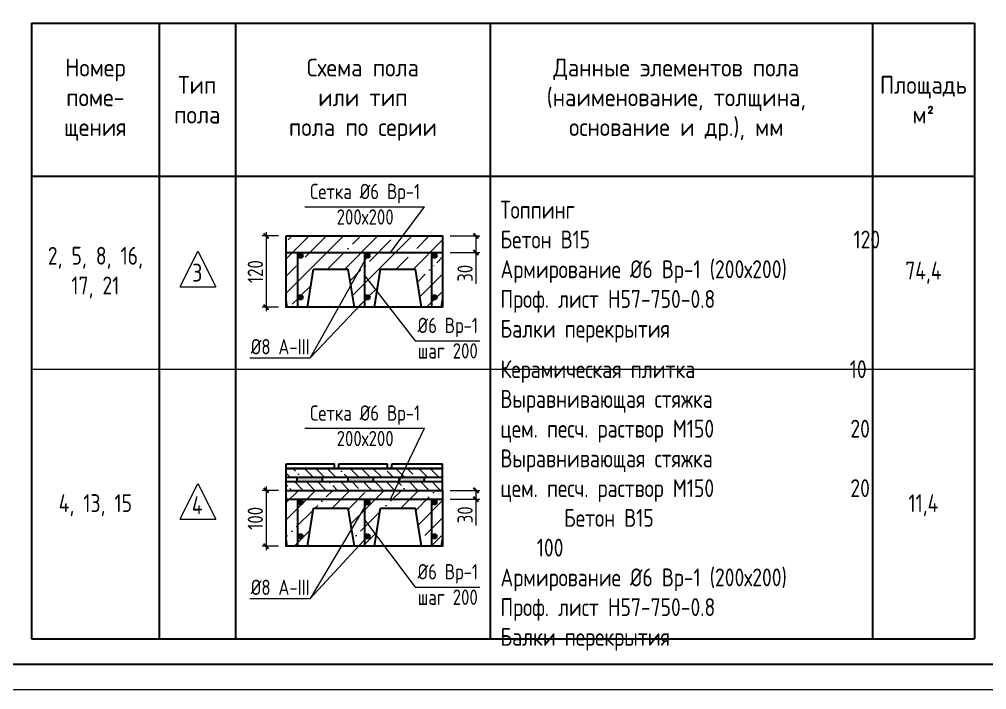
# Model space of a CAD drawing. Extents: x -965262 to 1142518, y -357520 to 71675.
# Drawn here: x 348493 to 367476, y -240088 to -226938 of the extents above; entities that cross this region are included whole.
import ezdxf

# ---------------------------------------------------------------- set-up
doc = ezdxf.new("R2010")
doc.units = 0
doc.header["$LTSCALE"] = 10
doc.layers.get('0').update_dxf_attribs({"linetype": 'CONTINUOUS', "lineweight": 30})
doc.layers.get('Defpoints').update_dxf_attribs({"linetype": 'CONTINUOUS'})
doc.styles.add('GOST 2.304', font='isocpeur.ttf', dxfattribs={"width": 0.75, "height": 250})
doc.styles.get("Standard").update_dxf_attribs({"font": 'isocpeur.ttf', "height": 300})
doc.styles.add('ГОСТ 2м', font='isocpeur.ttf', dxfattribs={"width": 0.8, "height": 250})
doc.dimstyles.new('ГОСТ 2м', dxfattribs={"dimtxt": 250, "dimasz": 100, "dimexe": 75, "dimexo": 150, "dimgap": 62.5, "dimtad": 1, "dimdec": 0, "dimtxsty": 'ГОСТ 2м', "dimblk": 'ARCHTICK', "dimcen": 150, "dimdle": 75, "dimclrd": 256, "dimclre": 256, "dimclrt": 256, "dimadec": 0, "dimazin": 0, "dimtfac": 1, "dimtdec": 0, "dimtmove": 0, "dimatfit": 3, "dimldrblk": 'OBLIQUE', "dimfxl": 1, "dimlwd": 15, "dimlwe": 15, "dimarcsym": 0})

# ---------------------------------------------------------------- blocks, each defined once
blk = doc.blocks.new('_ArchTick')
at = {"color": 0, "linetype": 'ByBlock', "lineweight": 0, "const_width": 0.4}
blk.add_lwpolyline([(-0.5, -0.5), (0.5, 0.5)], dxfattribs=at)
blk = doc.blocks.new('*D1854')
at = {"lineweight": 15, "transparency": 16777216}
for p, q in [((353580, -231187), (353261, -231187)), ((353336, -231112), (353336, -232662)), ((353580, -232587), (353261, -232587))]:
    blk.add_line(p, q, dxfattribs=at)
at = {"layer": 'Defpoints', "color": 0, "lineweight": 15, "transparency": 16777216}
for p in [(353730, -231187), (353336, -232587), (353730, -232587)]:
    blk.add_point(p, dxfattribs=at)
at = {"lineweight": 15, "transparency": 16777216, "xscale": 100, "yscale": 100, "zscale": 100}
for p, rotation in [((353336, -231187), 90), ((353336, -232587), 270)]:
    blk.add_blockref('_ArchTick', p, dxfattribs=dict(at, rotation=rotation))
at = {"lineweight": 15, "transparency": 16777216, "insert": (353124, -231887), "char_height": 250, "attachment_point": 5, "rotation": 90, "style": 'ГОСТ 2м'}
blk.add_mtext('{\\H1.2x;120}', dxfattribs=at)
blk = doc.blocks.new('_Oblique')
at = {"color": 0, "linetype": 'ByBlock', "lineweight": -2}
blk.add_line((-0.5, -0.5), (0.5, 0.5), dxfattribs=at)
blk = doc.blocks.new('*D1855')
at = {"lineweight": 15, "transparency": 16777216}
for p, q in [((356950, -231187), (357528, -231187)), ((357453, -231187), (357453, -231588)), ((356950, -231513), (357528, -231513)), ((357453, -231513), (357453, -232126))]:
    blk.add_line(p, q, dxfattribs=at)
at = {"layer": 'Defpoints', "color": 0, "lineweight": 15, "transparency": 16777216}
for p in [(356800, -231187), (357453, -231187), (356800, -231513)]:
    blk.add_point(p, dxfattribs=at)
at = {"lineweight": 15, "transparency": 16777216, "xscale": 100, "yscale": 100, "zscale": 100}
for p, rotation in [((357453, -231187), 90), ((357453, -231513), 270)]:
    blk.add_blockref('_ArchTick', p, dxfattribs=dict(at, rotation=rotation))
at = {"lineweight": 15, "transparency": 16777216, "insert": (357240, -231920), "char_height": 250, "attachment_point": 5, "rotation": 90, "style": 'ГОСТ 2м'}
blk.add_mtext('{\\H1.2x;30}', dxfattribs=at)
blk = doc.blocks.new('*D1856')
at = {"lineweight": 15, "transparency": 16777216}
for p, q in [((353336, -236103), (353336, -237350)), ((353580, -236178), (353261, -236178)), ((353580, -237275), (353261, -237275))]:
    blk.add_line(p, q, dxfattribs=at)
at = {"layer": 'Defpoints', "color": 0, "lineweight": 15, "transparency": 16777216}
for p in [(353730, -236178), (353336, -237275), (353730, -237275)]:
    blk.add_point(p, dxfattribs=at)
at = {"lineweight": 15, "transparency": 16777216, "xscale": 100, "yscale": 100, "zscale": 100}
for p, rotation in [((353336, -236178), 90), ((353336, -237275), 270)]:
    blk.add_blockref('_ArchTick', p, dxfattribs=dict(at, rotation=rotation))
at = {"lineweight": 15, "transparency": 16777216, "insert": (353124, -236727), "char_height": 250, "attachment_point": 5, "rotation": 90, "style": 'ГОСТ 2м'}
blk.add_mtext('{\\H1.2x;100}', dxfattribs=at)
blk = doc.blocks.new('*D1857')
at = {"lineweight": 15, "transparency": 16777216}
for p, q in [((356950, -236178), (357528, -236178)), ((357453, -236178), (357453, -236427)), ((356950, -236352), (357528, -236352)), ((357453, -236352), (357453, -236865))]:
    blk.add_line(p, q, dxfattribs=at)
at = {"layer": 'Defpoints', "color": 0, "lineweight": 15, "transparency": 16777216}
for p in [(356800, -236178), (357453, -236178), (356800, -236352)]:
    blk.add_point(p, dxfattribs=at)
at = {"lineweight": 15, "transparency": 16777216, "xscale": 100, "yscale": 100, "zscale": 100}
for p, rotation in [((357453, -236178), 90), ((357453, -236352), 270)]:
    blk.add_blockref('_ArchTick', p, dxfattribs=dict(at, rotation=rotation))
at = {"lineweight": 15, "transparency": 16777216, "insert": (357240, -236658), "char_height": 250, "attachment_point": 5, "rotation": 90, "style": 'ГОСТ 2м'}
blk.add_mtext('{\\H1.2x;30}', dxfattribs=at)

msp = doc.modelspace()

# ---------------------------------------------------------------- hatches: boundary and pattern name
at = {"lineweight": 15}
h = msp.add_hatch(dxfattribs=at)
h.set_pattern_fill('ANSI35', color=256, scale=75)
h.set_pattern_definition([(45, (354691.16, -231350.22), (-336.76, 336.76), []), (45, (355027.9, -231350.22), (-336.76, 336.76), [595.31, -119.06, 0, -119.06])])
h.paths.add_polyline_path([(356046.9, -231187), (353729.7, -231187), (353729.7, -231489.5), (355876.9, -231489.5)])
h.paths.add_polyline_path([(356799.7, -231187), (356046.9, -231187), (355876.9, -231489.5), (356799.7, -231489.5)])
h.paths.add_polyline_path([(353948.6, -231663.3), (353729.7, -231663.3), (353729.7, -232450.3), (353751.3, -232587), (353948.6, -232587)])
h.paths.add_polyline_path([(354264.4, -231837), (354948.6, -231837), (355029.1, -232346.5), (355264.4, -231851.3), (355264.4, -231663.3), (353948.6, -231663.3), (353948.6, -232587), (354146, -232587)])
h.paths.add_polyline_path([(353964.6, -231724.1, -1), (354053.5, -231724.1, -1)], flags=16)
h.paths.add_polyline_path([(354053.5, -232392.6, -1), (353964.6, -232392.6, -1)], flags=16)
h.paths.add_polyline_path([(355264.4, -231851.3), (355029.1, -232346.5), (355067.1, -232587), (355163.5, -232587), (355264.4, -232465.4)], flags=17)
h.paths.add_polyline_path([(355264.4, -232465.4), (355163.5, -232587), (355264.4, -232587)], flags=16)
h.paths.add_polyline_path([(355490.6, -232404.7), (355264.4, -232065.8), (355264.4, -232465.4), (355296.5, -232426.8, -0.2231425), (355280.4, -232392.6, -1), (355369.3, -232392.6, -0.6351325), (355296.5, -232426.8), (355264.4, -232465.4), (355264.4, -232587), (355461.8, -232587)], flags=17)
h.paths.add_polyline_path([(355580.2, -231837), (356265, -231837), (356383.4, -232587), (356580.2, -232587), (356580.2, -231663.3), (355264.4, -231663.3), (355264.4, -231851.3), (355305.8, -231764.3, -0.289498), (355280.4, -231724.1, -1), (355369.3, -231724.1, -0.5509911), (355305.8, -231764.3), (355264.4, -231851.3), (355264.4, -232065.8), (355490.6, -232404.7)])
h.paths.add_polyline_path([(356799.7, -231663.3), (356580.2, -231663.3), (356580.2, -232587), (356778.1, -232587), (356799.7, -232450.3)])
h.paths.add_polyline_path([(356596.2, -231724.1, -1), (356685.1, -231724.1, -1)], flags=16)
h.paths.add_polyline_path([(356685.1, -232392.6, -1), (356596.2, -232392.6, -1)], flags=16)
h.paths.add_polyline_path([(356799.7, -231489.5), (355919.6, -231489.5), (355822, -231663.3), (356799.7, -231663.3)])
h.paths.add_polyline_path([(355919.6, -231489.5), (353729.7, -231489.5), (353729.7, -231663.3), (355822, -231663.3)])
h = msp.add_hatch(color=1)
h.paths.add_polyline_path([(353964.6, -231574.1), (354053.5, -231574.1, -1)])
h.paths.add_polyline_path([(354053.5, -231574.1), (353964.6, -231574.1, -1)])
h = msp.add_hatch(color=1)
h.paths.add_polyline_path([(355280.4, -231574.1), (355369.3, -231574.1, -1)])
h.paths.add_polyline_path([(355369.3, -231574.1), (355280.4, -231574.1, -1)])
h = msp.add_hatch(color=1)
h.paths.add_polyline_path([(356596.2, -231574.1), (356685.1, -231574.1, -1)])
h.paths.add_polyline_path([(356685.1, -231574.1), (356596.2, -231574.1, -1)])
h = msp.add_hatch(color=1)
h.paths.add_polyline_path([(353964.6, -232392.6), (354053.5, -232392.6, -1)])
h.paths.add_polyline_path([(354053.5, -232392.6), (353964.6, -232392.6, -1)])
h = msp.add_hatch(color=1)
h.paths.add_polyline_path([(355280.4, -232392.6), (355369.3, -232392.6, -1)])
h.paths.add_polyline_path([(355369.3, -232392.6), (355280.4, -232392.6, -1)])
h = msp.add_hatch(color=1)
h.paths.add_polyline_path([(356596.2, -232392.6), (356685.1, -232392.6, -1)])
h.paths.add_polyline_path([(356685.1, -232392.6), (356596.2, -232392.6, -1)])
h = msp.add_hatch(dxfattribs=at)
h.set_pattern_fill('ANSI35', color=256, scale=50, angle=90)
h.set_pattern_definition([(135, (-3068349.36, -167888.85), (-224.506403, -224.506403), []), (135, (-3068349.36, -167664.34), (-224.506403, -224.506403), [396.875, -79.375, 0, -79.375])])
h.paths.add_polyline_path([(353729.7, -236007.6), (353729.7, -236178), (355869.6, -236178), (355958.2, -236007.6)])
h.paths.add_polyline_path([(355958.2, -236007.6), (355869.6, -236178), (356799.7, -236178), (356799.7, -236007.6)])
h.paths.add_polyline_path([(356003.9, -235919.5), (356092.5, -235749.1), (353729.7, -235749.1), (353729.7, -235919.5)])
h.paths.add_polyline_path([(356092.5, -235749.1), (356003.9, -235919.5), (356799.7, -235919.5), (356799.7, -235749.1)])
h = msp.add_hatch(color=256, dxfattribs=at)
h.dxf.hatch_style = 1
h.paths.add_polyline_path([(353944.7, -235919.5), (353944.7, -236007.6), (354444.7, -236007.6), (354444.7, -235919.5)])
h.paths.add_polyline_path([(354944.7, -235919.5), (354944.7, -236007.6), (355444.7, -236007.6), (355444.7, -235919.5)])
h.paths.add_polyline_path([(356444.7, -236007.6), (356444.7, -235919.5), (355944.7, -235919.5), (355944.7, -236007.6)])
h = msp.add_hatch(dxfattribs=at)
h.set_pattern_fill('ANSI35', color=256, scale=75)
h.set_pattern_definition([(45, (-3049366.1, -171901.05), (-336.759605, 336.759605), []), (45, (-3049029.36, -171901.05), (-336.759605, 336.759605), [595.3125, -119.0625, 0, -119.0625])])
h.paths.add_polyline_path([(353948.6, -236351.8), (353729.7, -236351.8), (353729.7, -237138.8), (353751.3, -237275.5), (353948.6, -237275.5)])
h.paths.add_polyline_path([(354264.4, -236525.5), (354948.6, -236525.5), (355029.1, -237035), (355264.4, -236539.8), (355264.4, -236351.8), (353948.6, -236351.8), (353948.6, -237275.5), (354146, -237275.5)])
h.paths.add_polyline_path([(353964.6, -236412.6, -1), (354053.5, -236412.6, -1)], flags=16)
h.paths.add_polyline_path([(354053.5, -237081.1, -1), (353964.6, -237081.1, -1)], flags=16)
h.paths.add_polyline_path([(355264.4, -236539.8), (355029.1, -237035), (355067.1, -237275.5), (355163.5, -237275.5), (355264.4, -237153.9)], flags=17)
h.paths.add_polyline_path([(355264.4, -237153.9), (355163.5, -237275.5), (355264.4, -237275.5)], flags=16)
h.paths.add_polyline_path([(355490.6, -237093.2), (355264.4, -236754.3), (355264.4, -237153.9), (355296.5, -237115.2, -0.2231425), (355280.4, -237081.1, -1), (355369.3, -237081.1, -0.6351325), (355296.5, -237115.2), (355264.4, -237153.9), (355264.4, -237275.5), (355461.8, -237275.5)], flags=17)
h.paths.add_polyline_path([(355580.2, -236525.5), (356265, -236525.5), (356383.4, -237275.5), (356580.2, -237275.5), (356580.2, -236351.8), (355264.4, -236351.8), (355264.4, -236539.8), (355305.8, -236452.8, -0.289498), (355280.4, -236412.6, -1), (355369.3, -236412.6, -0.5509911), (355305.8, -236452.8), (355264.4, -236539.8), (355264.4, -236754.3), (355490.6, -237093.2)])
h.paths.add_polyline_path([(356799.7, -236351.8), (356580.2, -236351.8), (356580.2, -237275.5), (356778.1, -237275.5), (356799.7, -237138.8)])
h.paths.add_polyline_path([(356596.2, -236412.6, -1), (356685.1, -236412.6, -1)], flags=16)
h.paths.add_polyline_path([(356685.1, -237081.1, -1), (356596.2, -237081.1, -1)], flags=16)
h.paths.add_polyline_path([(356799.7, -236178), (355919.6, -236178), (355822, -236351.8), (356799.7, -236351.8)])
h.paths.add_polyline_path([(355919.6, -236178), (353729.7, -236178), (353729.7, -236351.8), (355822, -236351.8)])
h = msp.add_hatch(color=1)
h.paths.add_polyline_path([(353964.6, -236412.6), (354053.5, -236412.6, -1)])
h.paths.add_polyline_path([(354053.5, -236412.6), (353964.6, -236412.6, -1)])
h = msp.add_hatch(color=1)
h.paths.add_polyline_path([(355280.4, -236412.6), (355369.3, -236412.6, -1)])
h.paths.add_polyline_path([(355369.3, -236412.6), (355280.4, -236412.6, -1)])
h = msp.add_hatch(color=1)
h.paths.add_polyline_path([(356596.2, -236412.6), (356685.1, -236412.6, -1)])
h.paths.add_polyline_path([(356685.1, -236412.6), (356596.2, -236412.6, -1)])
h = msp.add_hatch(color=1)
h.paths.add_polyline_path([(353964.6, -237081.1), (354053.5, -237081.1, -1)])
h.paths.add_polyline_path([(354053.5, -237081.1), (353964.6, -237081.1, -1)])
h = msp.add_hatch(color=1)
h.paths.add_polyline_path([(355280.4, -237081.1), (355369.3, -237081.1, -1)])
h.paths.add_polyline_path([(355369.3, -237081.1), (355280.4, -237081.1, -1)])
h = msp.add_hatch(color=1)
h.paths.add_polyline_path([(356596.2, -237081.1), (356685.1, -237081.1, -1)])
h.paths.add_polyline_path([(356685.1, -237081.1), (356596.2, -237081.1, -1)])

# ---------------------------------------------------------------- linework, layer by layer
for p, q in [((348734.4, -227015.1, 9801.8), (367234.4, -227015.1, 9801.8)), ((351234.4, -227015.1, 9801.8), (351234.4, -239087.8, 9801.8)), ((367234.4, -227015.1, 9801.8), (367234.4, -239087.8, 9801.8)), ((348734.4, -230015.1, 9801.8), (367234.4, -230015.1, 9801.8)), ((365234.3, -230015.1, 9801.8), (365234.1, -236101.4, 9801.8)), ((353729.7, -235661, 9801.8), (354679.7, -235661, 9801.8)), ((353729.7, -236178, 9801.8), (353729.7, -235661, 9801.8)), ((353729.7, -235749.1, 9801.8), (356799.7, -235749.1, 9801.8)), ((356799.7, -235749.1, 9801.8), (353729.7, -235749.1, 9801.8)), ((354679.7, -235749.1, 9801.8), (354679.7, -235661, 9801.8)), ((354764.7, -235661, 9801.8), (355714.7, -235661, 9801.8)), ((354764.7, -235749.1, 9801.8), (354764.7, -235661, 9801.8)), ((355714.7, -235749.1, 9801.8), (355714.7, -235661, 9801.8)), ((355799.7, -235661, 9801.8), (356799.7, -235661, 9801.8)), ((355799.7, -235749.1, 9801.8), (355799.7, -235661, 9801.8)), ((356799.7, -236178, 9801.8), (356799.7, -235661, 9801.8)), ((353729.7, -235919.5, 9801.8), (356799.7, -235919.5, 9801.8)), ((353944.7, -236007.6, 9801.8), (353944.7, -235919.5, 9801.8)), ((354444.7, -236007.6, 9801.8), (354444.7, -235919.5, 9801.8)), ((354944.7, -236007.6, 9801.8), (354944.7, -235919.5, 9801.8)), ((355444.7, -236007.6, 9801.8), (355444.7, -235919.5, 9801.8)), ((355944.7, -236007.6, 9801.8), (355944.7, -235919.5, 9801.8)), ((356444.7, -236007.6, 9801.8), (356444.7, -235919.5, 9801.8)), ((353729.7, -236007.6, 9801.8), (356799.7, -236007.6, 9801.8))]:
    msp.add_line(p, q)
at = {"ltscale": 0.25}
for p, q in [((348734.4, -227015.1, 9801.8), (348734.4, -239087.8, 9801.8)), ((352734.4, -227015.1, 9801.8), (352734.4, -239087.8, 9801.8)), ((357734.4, -227015.1, 9801.8), (357734.4, -239087.8, 9801.8)), ((365234.4, -227015.1, 9801.8), (365234, -239087.8, 9801.8)), ((348734.4, -239087.8, 9801.8), (367234.4, -239087.8, 9801.8))]:
    msp.add_line(p, q, dxfattribs=at)
at = {"lineweight": 15}
for p, q in [((351648.2, -232184.5, 21412.1), (351998.2, -231484.5, 21412.1)), ((351998.2, -231484.5, 21412.1), (352348.2, -232184.5, 21412.1)), ((351648.2, -232184.5, 21412.1), (352348.2, -232184.5, 21412.1)), ((351648.2, -236745.8, 21412.1), (351998.2, -236045.8, 21412.1)), ((351998.2, -236045.8, 21412.1), (352348.2, -236745.8, 21412.1)), ((351648.2, -236745.8, 21412.1), (352348.2, -236745.8, 21412.1))]:
    msp.add_line(p, q, dxfattribs=at)
at = {"color": 1}
for p, q in [((353729.7, -231513.3, 9801.8), (356799.7, -231513.3, 9801.8)), ((353729.7, -236351.8, 9801.8), (356799.7, -236351.8, 9801.8))]:
    msp.add_line(p, q, dxfattribs=at)
at = {"lineweight": 15, "ltscale": 0.25}
msp.add_line((348734.4, -233801.4, 9801.8), (367234.4, -233801.4, 9801.8), dxfattribs=at)
at = {"lineweight": 15, "elevation": 9801.8}
msp.add_lwpolyline([(386717.6, -240087.8), (386717.6, -155987.8), (327267.6, -155987.8), (327267.6, -240087.8)], close=True, dxfattribs=at)
at = {"elevation": 9801.8}
for points in [[(386217.6, -239587.8), (386217.6, -156487.8), (329267.6, -156487.8), (329267.6, -239587.8)], [(353729.7, -231187), (356799.7, -231187), (356799.7, -232587), (353729.7, -232587)], [(353729.7, -236178), (356799.7, -236178), (356799.7, -237275.5), (353729.7, -237275.5)]]:
    msp.add_lwpolyline(points, close=True, dxfattribs=at)
at = {"lineweight": 15, "ltscale": 100, "extrusion": (0, 1, 0)}
for points, elevation in [([(-354093.6, 0), (-356443.2, 9801.8)], -230615.5), ([(-356259.4, 9801.8), (-357527.8, 0)], -233242.4), ([(-354093.6, 0), (-356443.2, 9801.8)], -234961.3), ([(-356259.4, 9801.8), (-357527.8, 0)], -238075.2)]:
    msp.add_lwpolyline(points, dxfattribs=dict(at, elevation=elevation))
at = {"lineweight": 15, "ltscale": 100, "extrusion": (4.80244e-14, 1.55032e-14, -1), "elevation": -9801.8}
for points in [[(-355779.4, -231513.3), (-356443.2, -230615.5)], [(-355779.4, -236351.8), (-356443.2, -234961.3)]]:
    msp.add_lwpolyline(points, dxfattribs=at)
at = {"color": 1, "ltscale": 100, "elevation": 9801.8}
for points in [[(353948.6, -231513.3), (353948.6, -232587)], [(355264.4, -231513.3), (355264.4, -232587)], [(356580.2, -231513.3), (356580.2, -232587)], [(353948.6, -236351.8), (353948.6, -237275.5)], [(355264.4, -236351.8), (355264.4, -237275.5)], [(356580.2, -236351.8), (356580.2, -237275.5)]]:
    msp.add_lwpolyline(points, dxfattribs=at)
at = {"lineweight": 15, "ltscale": 100, "extrusion": (4.80244e-14, -1.55032e-14, -1), "elevation": -9801.8}
for points in [[(-355324.9, -231574.1), (-354202.2, -233577.5)], [(-355264.4, -231962.6), (-356259.4, -233242.4)], [(-355324.9, -232392.6), (-354202.2, -233577.5)], [(-355324.9, -236412.6), (-354202.2, -238297.5)], [(-355264.4, -236754.3), (-356259.4, -238075.2)], [(-355324.9, -237081.1), (-354202.2, -238297.5)]]:
    msp.add_lwpolyline(points, dxfattribs=at)
at = {"ltscale": 500, "elevation": 9801.8}
for points in [[(354146, -232587), (354264.4, -231837)], [(354264.4, -231837), (354948.6, -231837)], [(355067.1, -232587), (354948.6, -231837)], [(355461.8, -232587), (355580.2, -231837)], [(355580.2, -231837), (356265, -231837)], [(356383.4, -232587), (356265, -231837)], [(353751.3, -232587), (353729.7, -232450.3)], [(356778.1, -232587), (356799.7, -232450.3)], [(354146, -232587), (353751.3, -232587)], [(355461.8, -232587), (355067.1, -232587)], [(354146, -237275.5), (354264.4, -236525.5)], [(354264.4, -236525.5), (354948.6, -236525.5)], [(355067.1, -237275.5), (354948.6, -236525.5)], [(355461.8, -237275.5), (355580.2, -236525.5)], [(355580.2, -236525.5), (356265, -236525.5)], [(356383.4, -237275.5), (356265, -236525.5)], [(353751.3, -237275.5), (353729.7, -237138.8)], [(354146, -237275.5), (353751.3, -237275.5)], [(355461.8, -237275.5), (355067.1, -237275.5)], [(356778.1, -237275.5), (356799.7, -237138.8)]]:
    msp.add_lwpolyline(points, dxfattribs=at)
at = {"lineweight": 15, "ltscale": 100, "extrusion": (0, -1, 0)}
for elevation in [233577.5, 238297.5]:
    msp.add_lwpolyline([(353018.7, 0), (354202.2, 9801.8)], dxfattribs=dict(at, elevation=elevation))
at = {"color": 1}
for centre in [(354009.1, -231574.1, 9801.8), (355324.9, -231574.1, 9801.8), (356640.6, -231574.1, 9801.8), (354009.1, -232392.6, 9801.8), (355324.9, -232392.6, 9801.8), (356640.6, -232392.6, 9801.8), (354009.1, -236412.6, 9801.8), (355324.9, -236412.6, 9801.8), (356640.6, -236412.6, 9801.8), (354009.1, -237081.1, 9801.8), (355324.9, -237081.1, 9801.8), (356640.6, -237081.1, 9801.8)]:
    msp.add_circle(centre, 44.4, dxfattribs=at)

# ---------------------------------------------------------------- texts
at = {"char_height": 350, "attachment_point": 5}
for s, insert, width in [('{\\W0.9;Номер\\Pпоме-\\Pщения}', (349984.4, -228515.1, 9801.8), 2500), ('{\\W0.9;Схема пола\\Pили тип\\Pпола по серии}', (355234.4, -228515.1, 9801.8), 5000), ('{\\W0.9;Данные элементов пола\\P(наименование, толщина,\\Pоснование и др.), мм}', (361384.4, -228515.1, 9801.8), 7700), ('{\\W0.9;Тип\\Pпола}', (351984.4, -228515.1, 9801.8), 1500), ('{\\W0.9;Площадь\\Pм²}', (366234.4, -228515.1, 9801.8), 2000)]:
    msp.add_mtext(s, dxfattribs=dict(at, insert=insert, width=width))
at = {"ltscale": 100, "char_height": 300, "width": 4000, "attachment_point": 5, "style": 'GOST 2.304'}
for s, insert in [('{\\W0.8;Сетка %%C6 Вр-1\\P200х200}', (355279.1, -230565.2, 9801.8)), ('{\\W0.8;%%C6 Вр-1\\Pшаг 200}', (356900.3, -233192.1, 9801.8)), ('{\\W0.8;%%C8 А-III}', (353611.2, -233360.8, 9801.8)), ('{\\W0.8;Сетка %%C6 Вр-1\\P200х200}', (355279.1, -234910.9, 9801.8)), ('{\\W0.8;%%C6 Вр-1\\Pшаг 200}', (356900.3, -238024.8, 9801.8)), ('{\\W0.8;%%C8 А-III}', (353611.2, -238080.8, 9801.8))]:
    msp.add_mtext(s, dxfattribs=dict(at, insert=insert))
at = {"char_height": 350, "attachment_point": 4, "style": 'ГОСТ 2м'}
for s, insert in [('Топпинг\\PБетон В15                             120\\PАрмирование %%C6 Вр-1 (200х200)\\PПроф. лист Н57-750-0.8\\PБалки перекрытия', (357934.4, -231888.2, 9801.8)), ('Керамическая плитка                 10\\PВыравнивающая стяжка\\Pцем. песч. раствор М150               20 Выравнивающая стяжка\\Pцем. песч. раствор М150               20        Бетон В15                             100\\PАрмирование %%C6 Вр-1 (200х200)\\PПроф. лист Н57-750-0.8\\PБалки перекрытия', (357934.4, -236474.6, 9801.8))]:
    msp.add_mtext_dynamic_manual_height_columns(s, width=7299.832, gutter_width=1250, heights=[6194.8], dxfattribs=dict(at, insert=insert))
at = {"char_height": 350, "attachment_point": 5, "style": 'GOST 2.304'}
for s, insert, width in [('{\\W0.8;2, 5, 8, 16,\\P17, 21}', (349984.4, -231908.2, 9801.8), 2500), ('{\\W0.8;3}', (351984.4, -231908.2, 9801.8), 1500), ('{\\W0.8;74,4}', (366234.3, -231908.2, 9801.8), 2000.084), ('{\\W0.8;4, 13, 15}', (349984.4, -236469.6, 9801.8), 2500), ('{\\W0.8;4}', (351984.4, -236469.6, 9801.8), 1500), ('{\\W0.8;11,4}', (366234.3, -236469.6, 9801.8), 2000.084)]:
    msp.add_mtext(s, dxfattribs=dict(at, insert=insert, width=width))

# ---------------------------------------------------------------- dimensions: what is measured, and where the dimension line sits
at = {"lineweight": 15}
for base, p1, p2, text, picture, middle in [((353336.3, -232587, 9801.8), (353729.7, -231187, 9801.8), (353729.7, -232587, 9801.8), '{\\H1.2x;120}', '*D1854', (353123.8, -231887, 9801.8)), ((353336.3, -237275.5, 9801.8), (353729.7, -236178, 9801.8), (353729.7, -237275.5, 9801.8), '{\\H1.2x;100}', '*D1856', (353123.8, -236726.8, 9801.8))]:
    dim = msp.add_linear_dim(base=base, p1=p1, p2=p2, angle=90, text=text, dimstyle='ГОСТ 2м', dxfattribs=at)
    dim.commit()
    dim.dimension.update_dxf_attribs({"geometry": picture, "text_midpoint": middle})
for base, p1, p2, picture, middle in [((357452.8, -231187, 9801.8), (356799.7, -231513.3, 9801.8), (356799.7, -231187, 9801.8), '*D1855', (357452.8, -231919.8, 9801.8)), ((357452.8, -236178, 9801.8), (356799.7, -236351.8, 9801.8), (356799.7, -236178, 9801.8), '*D1857', (357452.8, -236658.3, 9801.8))]:
    dim = msp.add_linear_dim(base=base, p1=p1, p2=p2, angle=90, text='{\\H1.2x;30}', dimstyle='ГОСТ 2м', dxfattribs=at)
    dim.commit()
    dim.dimension.update_dxf_attribs({"geometry": picture, "text_midpoint": middle, "dimtype": 160})

doc.saveas('drawing.dxf')
